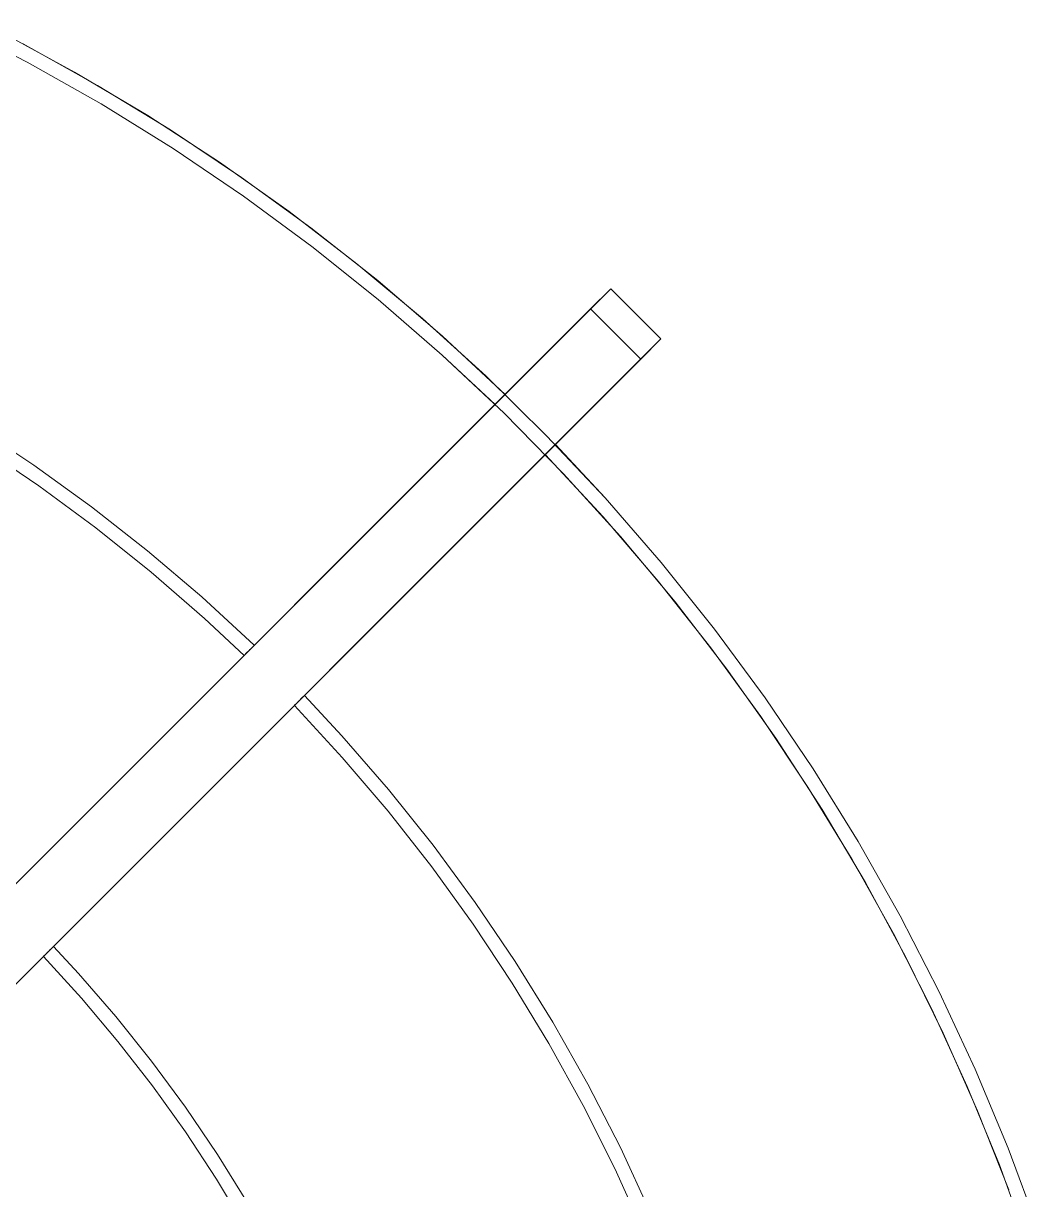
# Model space of a CAD drawing. Header units: millimetres. Extents: x -22227 to 20164, y 15335 to 61747.
# Drawn here: x -7677 to -7534.1, y 61351.2 to 61515.6 of the extents above; entities that cross this region are included whole.
import ezdxf

# ---------------------------------------------------------------- set-up
doc = ezdxf.new("R2010")
doc.units = ezdxf.units.MM
doc.layers.add('M-EQPM', color=7, linetype='Continuous', lineweight=5)

# ---------------------------------------------------------------- blocks, each defined once
blk = doc.blocks.new('DanNong_VRV_1 QUẠT - OD-A-12_1-2147179-MẶT BẰNG BỐ TRÍ THIẾT BỊ')
at = {"layer": 'M-EQPM'}
for p, q in [((84.32, 227.11), (276.65, 419.45)), ((276.65, 419.45), (273.82, 416.62)), ((276.65, 419.45), (283.72, 412.38)), ((276.65, 419.45), (283.72, 412.38)), ((273.82, 416.62), (84.32, 227.11)), ((273.82, 416.62), (280.9, 409.55)), ((273.82, 416.62), (280.9, 409.55)), ((283.72, 412.38), (91.39, 220.04)), ((280.9, 409.55), (283.72, 412.38)), ((91.39, 220.04), (280.9, 409.55))]:
    blk.add_line(p, q, dxfattribs=at)
at = {"layer": 'M-EQPM', "flags": 128}
for points in [[(336.81, 287.07), (332.63, 298.36), (328, 309.47), (322.93, 320.39), (317.43, 331.1), (311.5, 341.58), (305.16, 351.82), (298.42, 361.79), (291.28, 371.48), (283.76, 380.89), (275.87, 389.98), (267.62, 398.75), (259.03, 407.19), (250.11, 415.27), (240.87, 422.99), (231.34, 430.34), (221.51, 437.29), (211.42, 443.85), (201.07, 450), (190.48, 455.74)], [(336.81, 287.07), (332.63, 298.36), (328, 309.47), (322.93, 320.39), (317.43, 331.1), (311.5, 341.58), (305.16, 351.82), (298.42, 361.79), (291.28, 371.48), (283.76, 380.89), (275.87, 389.98), (267.62, 398.75), (259.03, 407.19), (250.11, 415.27), (240.87, 422.99), (231.34, 430.34), (221.51, 437.29), (211.42, 443.85), (201.07, 450), (190.48, 455.74)], [(261.77, 404.57), (252.96, 412.76), (243.82, 420.6), (234.37, 428.06), (224.63, 435.15), (214.62, 441.83), (204.35, 448.11), (193.84, 453.98)], [(183.79, 456.85), (194.43, 451.39), (204.84, 445.5), (215.01, 439.21), (224.91, 432.51), (234.54, 425.42), (243.88, 417.95), (252.92, 410.11), (260.36, 403.15)], [(183.79, 456.85), (194.43, 451.39), (204.84, 445.5), (215.01, 439.21), (224.91, 432.51), (234.54, 425.42), (243.88, 417.95), (252.92, 410.11), (261.63, 401.92), (270.01, 393.38), (278.04, 384.52), (285.71, 375.35), (293, 365.87), (299.92, 356.11), (306.43, 346.08), (312.54, 335.8), (318.23, 325.28), (323.5, 314.55), (328.34, 303.61), (332.73, 292.49)], [(183.79, 456.85), (194.43, 451.39), (204.84, 445.5), (215.01, 439.21), (224.91, 432.51), (234.54, 425.42), (243.88, 417.95), (252.92, 410.11), (261.63, 401.92), (270.01, 393.38), (278.04, 384.52), (285.71, 375.35), (293, 365.87), (299.92, 356.11), (306.43, 346.08), (312.54, 335.8), (318.23, 325.28), (323.5, 314.55), (328.34, 303.61), (332.73, 292.49)], [(226.41, 369.21), (219.04, 376.02), (211.39, 382.53), (203.5, 388.72), (195.36, 394.6), (186.99, 400.15)], [(187.83, 397.24), (196.08, 391.66), (204.1, 385.75), (211.88, 379.53), (219.4, 373), (225, 367.79)], [(336.81, 287.07), (332.63, 298.36), (328, 309.47), (322.93, 320.39), (317.43, 331.1), (311.5, 341.58), (305.16, 351.82), (298.42, 361.79), (291.28, 371.48), (283.76, 380.89), (275.87, 389.98), (268.85, 397.5)], [(267.43, 396.08), (275.57, 387.32), (283.35, 378.24), (290.77, 368.86), (297.8, 359.19), (304.44, 349.24), (310.68, 339.04), (316.5, 328.59), (321.91, 317.92), (326.88, 307.04), (331.41, 295.98), (335.49, 284.74)], [(282.23, 289.33), (278.01, 298.44), (273.42, 307.37), (268.48, 316.11), (263.19, 324.64), (257.57, 332.96), (251.62, 341.04), (245.35, 348.88), (238.77, 356.47), (233.48, 362.14)], [(232.07, 360.72), (238.82, 353.4), (245.28, 345.82), (251.43, 337.98), (257.26, 329.91), (262.76, 321.61), (267.93, 313.09), (272.75, 304.38), (277.22, 295.48), (281.33, 286.41)], [(225.45, 290.63), (221.22, 297.47), (216.72, 304.13), (211.95, 310.6), (206.93, 316.88), (201.66, 322.95), (198.12, 326.77)], [(196.71, 325.36), (202.07, 319.48), (207.2, 313.39), (212.08, 307.11), (216.71, 300.63), (221.08, 293.97), (225.17, 287.15)]]:
    blk.add_lwpolyline(points, dxfattribs=at)
at = {"layer": 'M-EQPM'}
for points in [[(260.36, 403.15), (260.36, 403.15), (260.38, 403.18), (260.49, 403.28), (260.64, 403.44), (260.84, 403.64), (261.07, 403.86), (261.29, 404.08), (261.49, 404.28), (261.65, 404.44), (261.75, 404.54), (261.77, 404.57), (261.77, 404.57)], [(261.77, 404.57), (261.77, 404.57), (261.75, 404.54), (261.65, 404.44), (261.49, 404.28), (261.29, 404.08), (261.07, 403.86), (260.84, 403.64), (260.64, 403.44), (260.49, 403.28), (260.38, 403.18), (260.36, 403.15), (260.36, 403.15)], [(268.85, 397.5), (268.84, 397.5), (268.82, 397.47), (268.72, 397.37), (268.56, 397.21), (268.36, 397.01), (268.14, 396.79), (267.92, 396.57), (267.72, 396.37), (267.56, 396.21), (267.45, 396.11), (267.43, 396.08), (267.43, 396.08)], [(267.43, 396.08), (267.43, 396.08), (267.45, 396.11), (267.56, 396.21), (267.72, 396.37), (267.92, 396.57), (268.14, 396.79), (268.36, 397.01), (268.56, 397.21), (268.72, 397.37), (268.82, 397.47), (268.84, 397.5), (268.85, 397.5)], [(226.41, 369.21), (226.41, 369.21), (226.39, 369.18), (226.29, 369.08), (226.13, 368.92), (225.93, 368.72), (225.71, 368.5), (225.48, 368.28), (225.28, 368.08), (225.12, 367.92), (225.02, 367.82), (225, 367.79), (225, 367.79)], [(225, 367.79), (225, 367.79), (225.02, 367.82), (225.12, 367.92), (225.28, 368.08), (225.48, 368.28), (225.71, 368.5), (225.93, 368.72), (226.13, 368.92), (226.29, 369.08), (226.39, 369.18), (226.41, 369.21), (226.41, 369.21)], [(232.07, 360.72), (232.07, 360.72), (232.09, 360.74), (232.2, 360.85), (232.35, 361.01), (232.55, 361.21), (232.78, 361.43), (233, 361.65), (233.2, 361.85), (233.36, 362.01), (233.46, 362.11), (233.48, 362.14), (233.48, 362.14)], [(233.48, 362.14), (233.48, 362.14), (233.46, 362.11), (233.36, 362.01), (233.2, 361.85), (233, 361.65), (232.78, 361.43), (232.55, 361.21), (232.35, 361.01), (232.2, 360.85), (232.09, 360.74), (232.07, 360.72), (232.07, 360.72)], [(196.71, 325.36), (196.71, 325.36), (196.73, 325.38), (196.83, 325.48), (196.99, 325.64), (197.19, 325.84), (197.41, 326.06), (197.63, 326.29), (197.84, 326.49), (197.99, 326.65), (198.1, 326.75), (198.12, 326.77), (198.12, 326.77)], [(198.12, 326.77), (198.12, 326.77), (198.1, 326.75), (197.99, 326.65), (197.84, 326.49), (197.63, 326.29), (197.41, 326.06), (197.19, 325.84), (196.99, 325.64), (196.83, 325.48), (196.73, 325.38), (196.71, 325.36), (196.71, 325.36)]]:
    blk.add_open_spline(points, degree=3, dxfattribs=at)
blk = doc.blocks.new('DanNong_VRV_1 QUẠT - OD-A-12_1-V166-MẶT BẰNG BỐ TRÍ THIẾT BỊ')
at = {"layer": 'M-EQPM'}
for p, q in [((84.32, 227.11), (276.65, 419.45)), ((276.65, 419.45), (273.82, 416.62)), ((276.65, 419.45), (283.72, 412.38)), ((276.65, 419.45), (283.72, 412.38)), ((273.82, 416.62), (84.32, 227.11)), ((273.82, 416.62), (280.9, 409.55)), ((273.82, 416.62), (280.9, 409.55)), ((283.72, 412.38), (91.39, 220.04)), ((280.9, 409.55), (283.72, 412.38)), ((91.39, 220.04), (280.9, 409.55))]:
    blk.add_line(p, q, dxfattribs=at)
at = {"layer": 'M-EQPM', "flags": 128}
for points in [[(336.81, 287.07), (332.63, 298.36), (328, 309.47), (322.93, 320.39), (317.43, 331.1), (311.5, 341.58), (305.16, 351.82), (298.42, 361.79), (291.28, 371.48), (283.76, 380.89), (275.87, 389.98), (267.62, 398.75), (259.03, 407.19), (250.11, 415.27), (240.87, 422.99), (231.34, 430.34), (221.51, 437.29), (211.42, 443.85), (201.07, 450), (190.48, 455.74)], [(336.81, 287.07), (332.63, 298.36), (328, 309.47), (322.93, 320.39), (317.43, 331.1), (311.5, 341.58), (305.16, 351.82), (298.42, 361.79), (291.28, 371.48), (283.76, 380.89), (275.87, 389.98), (267.62, 398.75), (259.03, 407.19), (250.11, 415.27), (240.87, 422.99), (231.34, 430.34), (221.51, 437.29), (211.42, 443.85), (201.07, 450), (190.48, 455.74)], [(261.77, 404.57), (252.96, 412.76), (243.82, 420.6), (234.37, 428.06), (224.63, 435.15), (214.62, 441.83), (204.35, 448.11), (193.84, 453.98)], [(183.79, 456.85), (194.43, 451.39), (204.84, 445.5), (215.01, 439.21), (224.91, 432.51), (234.54, 425.42), (243.88, 417.95), (252.92, 410.11), (260.36, 403.15)], [(183.79, 456.85), (194.43, 451.39), (204.84, 445.5), (215.01, 439.21), (224.91, 432.51), (234.54, 425.42), (243.88, 417.95), (252.92, 410.11), (261.63, 401.92), (270.01, 393.38), (278.04, 384.52), (285.71, 375.35), (293, 365.87), (299.92, 356.11), (306.43, 346.08), (312.54, 335.8), (318.23, 325.28), (323.5, 314.55), (328.34, 303.61), (332.73, 292.49)], [(183.79, 456.85), (194.43, 451.39), (204.84, 445.5), (215.01, 439.21), (224.91, 432.51), (234.54, 425.42), (243.88, 417.95), (252.92, 410.11), (261.63, 401.92), (270.01, 393.38), (278.04, 384.52), (285.71, 375.35), (293, 365.87), (299.92, 356.11), (306.43, 346.08), (312.54, 335.8), (318.23, 325.28), (323.5, 314.55), (328.34, 303.61), (332.73, 292.49)], [(226.41, 369.21), (219.04, 376.02), (211.39, 382.53), (203.5, 388.72), (195.36, 394.6), (186.99, 400.15)], [(187.83, 397.24), (196.08, 391.66), (204.1, 385.75), (211.88, 379.53), (219.4, 373), (225, 367.79)], [(336.81, 287.07), (332.63, 298.36), (328, 309.47), (322.93, 320.39), (317.43, 331.1), (311.5, 341.58), (305.16, 351.82), (298.42, 361.79), (291.28, 371.48), (283.76, 380.89), (275.87, 389.98), (268.85, 397.5)], [(267.43, 396.08), (275.57, 387.32), (283.35, 378.24), (290.77, 368.86), (297.8, 359.19), (304.44, 349.24), (310.68, 339.04), (316.5, 328.59), (321.91, 317.92), (326.88, 307.04), (331.41, 295.98), (335.49, 284.74)], [(282.23, 289.33), (278.01, 298.44), (273.42, 307.37), (268.48, 316.11), (263.19, 324.64), (257.57, 332.96), (251.62, 341.04), (245.35, 348.88), (238.77, 356.47), (233.48, 362.14)], [(232.07, 360.72), (238.82, 353.4), (245.28, 345.82), (251.43, 337.98), (257.26, 329.91), (262.76, 321.61), (267.93, 313.09), (272.75, 304.38), (277.22, 295.48), (281.33, 286.41)], [(225.45, 290.63), (221.22, 297.47), (216.72, 304.13), (211.95, 310.6), (206.93, 316.88), (201.66, 322.95), (198.12, 326.77)], [(196.71, 325.36), (202.07, 319.48), (207.2, 313.39), (212.08, 307.11), (216.71, 300.63), (221.08, 293.97), (225.17, 287.15)]]:
    blk.add_lwpolyline(points, dxfattribs=at)
at = {"layer": 'M-EQPM'}
for points in [[(260.36, 403.15), (260.36, 403.15), (260.38, 403.18), (260.49, 403.28), (260.64, 403.44), (260.84, 403.64), (261.07, 403.86), (261.29, 404.08), (261.49, 404.28), (261.65, 404.44), (261.75, 404.54), (261.77, 404.57), (261.77, 404.57)], [(261.77, 404.57), (261.77, 404.57), (261.75, 404.54), (261.65, 404.44), (261.49, 404.28), (261.29, 404.08), (261.07, 403.86), (260.84, 403.64), (260.64, 403.44), (260.49, 403.28), (260.38, 403.18), (260.36, 403.15), (260.36, 403.15)], [(268.85, 397.5), (268.84, 397.5), (268.82, 397.47), (268.72, 397.37), (268.56, 397.21), (268.36, 397.01), (268.14, 396.79), (267.92, 396.57), (267.72, 396.37), (267.56, 396.21), (267.45, 396.11), (267.43, 396.08), (267.43, 396.08)], [(267.43, 396.08), (267.43, 396.08), (267.45, 396.11), (267.56, 396.21), (267.72, 396.37), (267.92, 396.57), (268.14, 396.79), (268.36, 397.01), (268.56, 397.21), (268.72, 397.37), (268.82, 397.47), (268.84, 397.5), (268.85, 397.5)], [(226.41, 369.21), (226.41, 369.21), (226.39, 369.18), (226.29, 369.08), (226.13, 368.92), (225.93, 368.72), (225.71, 368.5), (225.48, 368.28), (225.28, 368.08), (225.12, 367.92), (225.02, 367.82), (225, 367.79), (225, 367.79)], [(225, 367.79), (225, 367.79), (225.02, 367.82), (225.12, 367.92), (225.28, 368.08), (225.48, 368.28), (225.71, 368.5), (225.93, 368.72), (226.13, 368.92), (226.29, 369.08), (226.39, 369.18), (226.41, 369.21), (226.41, 369.21)], [(232.07, 360.72), (232.07, 360.72), (232.09, 360.74), (232.2, 360.85), (232.35, 361.01), (232.55, 361.21), (232.78, 361.43), (233, 361.65), (233.2, 361.85), (233.36, 362.01), (233.46, 362.11), (233.48, 362.14), (233.48, 362.14)], [(233.48, 362.14), (233.48, 362.14), (233.46, 362.11), (233.36, 362.01), (233.2, 361.85), (233, 361.65), (232.78, 361.43), (232.55, 361.21), (232.35, 361.01), (232.2, 360.85), (232.09, 360.74), (232.07, 360.72), (232.07, 360.72)], [(196.71, 325.36), (196.71, 325.36), (196.73, 325.38), (196.83, 325.48), (196.99, 325.64), (197.19, 325.84), (197.41, 326.06), (197.63, 326.29), (197.84, 326.49), (197.99, 326.65), (198.1, 326.75), (198.12, 326.77), (198.12, 326.77)], [(198.12, 326.77), (198.12, 326.77), (198.1, 326.75), (197.99, 326.65), (197.84, 326.49), (197.63, 326.29), (197.41, 326.06), (197.19, 325.84), (196.99, 325.64), (196.83, 325.48), (196.73, 325.38), (196.71, 325.36), (196.71, 325.36)]]:
    blk.add_open_spline(points, degree=3, dxfattribs=at)
blk = doc.blocks.new('DanNong_VRV_1 QUẠT - OD-A-12_1-V175-MẶT BẰNG BỐ TRÍ THIẾT BỊ')
at = {"layer": 'M-EQPM'}
for p, q in [((84.32, 227.11), (276.65, 419.45)), ((84.32, 227.11), (276.65, 419.45)), ((276.65, 419.45), (273.82, 416.62)), ((276.65, 419.45), (273.82, 416.62)), ((276.65, 419.45), (283.72, 412.38)), ((276.65, 419.45), (283.72, 412.38)), ((276.65, 419.45), (283.72, 412.38)), ((276.65, 419.45), (283.72, 412.38)), ((273.82, 416.62), (84.32, 227.11)), ((273.82, 416.62), (84.32, 227.11)), ((273.82, 416.62), (280.9, 409.55)), ((273.82, 416.62), (280.9, 409.55)), ((273.82, 416.62), (280.9, 409.55)), ((273.82, 416.62), (280.9, 409.55)), ((283.72, 412.38), (91.39, 220.04)), ((283.72, 412.38), (91.39, 220.04)), ((280.9, 409.55), (283.72, 412.38)), ((280.9, 409.55), (283.72, 412.38)), ((91.39, 220.04), (280.9, 409.55)), ((91.39, 220.04), (280.9, 409.55))]:
    blk.add_line(p, q, dxfattribs=at)
at = {"layer": 'M-EQPM', "flags": 128}
for points in [[(336.81, 287.07), (332.63, 298.36), (328, 309.47), (322.93, 320.39), (317.43, 331.1), (311.5, 341.58), (305.16, 351.82), (298.42, 361.79), (291.28, 371.48), (283.76, 380.89), (275.87, 389.98), (267.62, 398.75), (259.03, 407.19), (250.11, 415.27), (240.87, 422.99), (231.34, 430.34), (221.51, 437.29), (211.42, 443.85), (201.07, 450), (190.48, 455.74)], [(336.81, 287.07), (332.63, 298.36), (328, 309.47), (322.93, 320.39), (317.43, 331.1), (311.5, 341.58), (305.16, 351.82), (298.42, 361.79), (291.28, 371.48), (283.76, 380.89), (275.87, 389.98), (267.62, 398.75), (259.03, 407.19), (250.11, 415.27), (240.87, 422.99), (231.34, 430.34), (221.51, 437.29), (211.42, 443.85), (201.07, 450), (190.48, 455.74)], [(336.81, 287.07), (332.63, 298.36), (328, 309.47), (322.93, 320.39), (317.43, 331.1), (311.5, 341.58), (305.16, 351.82), (298.42, 361.79), (291.28, 371.48), (283.76, 380.89), (275.87, 389.98), (267.62, 398.75), (259.03, 407.19), (250.11, 415.27), (240.87, 422.99), (231.34, 430.34), (221.51, 437.29), (211.42, 443.85), (201.07, 450), (190.48, 455.74)], [(336.81, 287.07), (332.63, 298.36), (328, 309.47), (322.93, 320.39), (317.43, 331.1), (311.5, 341.58), (305.16, 351.82), (298.42, 361.79), (291.28, 371.48), (283.76, 380.89), (275.87, 389.98), (267.62, 398.75), (259.03, 407.19), (250.11, 415.27), (240.87, 422.99), (231.34, 430.34), (221.51, 437.29), (211.42, 443.85), (201.07, 450), (190.48, 455.74)], [(261.77, 404.57), (252.96, 412.76), (243.82, 420.6), (234.37, 428.06), (224.63, 435.15), (214.62, 441.83), (204.35, 448.11), (193.84, 453.98)], [(261.77, 404.57), (252.96, 412.76), (243.82, 420.6), (234.37, 428.06), (224.63, 435.15), (214.62, 441.83), (204.35, 448.11), (193.84, 453.98)], [(183.79, 456.85), (194.43, 451.39), (204.84, 445.5), (215.01, 439.21), (224.91, 432.51), (234.54, 425.42), (243.88, 417.95), (252.92, 410.11), (260.36, 403.15)], [(183.79, 456.85), (194.43, 451.39), (204.84, 445.5), (215.01, 439.21), (224.91, 432.51), (234.54, 425.42), (243.88, 417.95), (252.92, 410.11), (261.63, 401.92), (270.01, 393.38), (278.04, 384.52), (285.71, 375.35), (293, 365.87), (299.92, 356.11), (306.43, 346.08), (312.54, 335.8), (318.23, 325.28), (323.5, 314.55), (328.34, 303.61), (332.73, 292.49)], [(183.79, 456.85), (194.43, 451.39), (204.84, 445.5), (215.01, 439.21), (224.91, 432.51), (234.54, 425.42), (243.88, 417.95), (252.92, 410.11), (261.63, 401.92), (270.01, 393.38), (278.04, 384.52), (285.71, 375.35), (293, 365.87), (299.92, 356.11), (306.43, 346.08), (312.54, 335.8), (318.23, 325.28), (323.5, 314.55), (328.34, 303.61), (332.73, 292.49)], [(183.79, 456.85), (194.43, 451.39), (204.84, 445.5), (215.01, 439.21), (224.91, 432.51), (234.54, 425.42), (243.88, 417.95), (252.92, 410.11), (260.36, 403.15)], [(183.79, 456.85), (194.43, 451.39), (204.84, 445.5), (215.01, 439.21), (224.91, 432.51), (234.54, 425.42), (243.88, 417.95), (252.92, 410.11), (261.63, 401.92), (270.01, 393.38), (278.04, 384.52), (285.71, 375.35), (293, 365.87), (299.92, 356.11), (306.43, 346.08), (312.54, 335.8), (318.23, 325.28), (323.5, 314.55), (328.34, 303.61), (332.73, 292.49)], [(183.79, 456.85), (194.43, 451.39), (204.84, 445.5), (215.01, 439.21), (224.91, 432.51), (234.54, 425.42), (243.88, 417.95), (252.92, 410.11), (261.63, 401.92), (270.01, 393.38), (278.04, 384.52), (285.71, 375.35), (293, 365.87), (299.92, 356.11), (306.43, 346.08), (312.54, 335.8), (318.23, 325.28), (323.5, 314.55), (328.34, 303.61), (332.73, 292.49)], [(226.41, 369.21), (219.04, 376.02), (211.39, 382.53), (203.5, 388.72), (195.36, 394.6), (186.99, 400.15)], [(226.41, 369.21), (219.04, 376.02), (211.39, 382.53), (203.5, 388.72), (195.36, 394.6), (186.99, 400.15)], [(187.83, 397.24), (196.08, 391.66), (204.1, 385.75), (211.88, 379.53), (219.4, 373), (225, 367.79)], [(187.83, 397.24), (196.08, 391.66), (204.1, 385.75), (211.88, 379.53), (219.4, 373), (225, 367.79)], [(336.81, 287.07), (332.63, 298.36), (328, 309.47), (322.93, 320.39), (317.43, 331.1), (311.5, 341.58), (305.16, 351.82), (298.42, 361.79), (291.28, 371.48), (283.76, 380.89), (275.87, 389.98), (268.85, 397.5)], [(336.81, 287.07), (332.63, 298.36), (328, 309.47), (322.93, 320.39), (317.43, 331.1), (311.5, 341.58), (305.16, 351.82), (298.42, 361.79), (291.28, 371.48), (283.76, 380.89), (275.87, 389.98), (268.85, 397.5)], [(267.43, 396.08), (275.57, 387.32), (283.35, 378.24), (290.77, 368.86), (297.8, 359.19), (304.44, 349.24), (310.68, 339.04), (316.5, 328.59), (321.91, 317.92), (326.88, 307.04), (331.41, 295.98), (335.49, 284.74)], [(267.43, 396.08), (275.57, 387.32), (283.35, 378.24), (290.77, 368.86), (297.8, 359.19), (304.44, 349.24), (310.68, 339.04), (316.5, 328.59), (321.91, 317.92), (326.88, 307.04), (331.41, 295.98), (335.49, 284.74)], [(282.23, 289.33), (278.01, 298.44), (273.42, 307.37), (268.48, 316.11), (263.19, 324.64), (257.57, 332.96), (251.62, 341.04), (245.35, 348.88), (238.77, 356.47), (233.48, 362.14)], [(282.23, 289.33), (278.01, 298.44), (273.42, 307.37), (268.48, 316.11), (263.19, 324.64), (257.57, 332.96), (251.62, 341.04), (245.35, 348.88), (238.77, 356.47), (233.48, 362.14)], [(232.07, 360.72), (238.82, 353.4), (245.28, 345.82), (251.43, 337.98), (257.26, 329.91), (262.76, 321.61), (267.93, 313.09), (272.75, 304.38), (277.22, 295.48), (281.33, 286.41)], [(232.07, 360.72), (238.82, 353.4), (245.28, 345.82), (251.43, 337.98), (257.26, 329.91), (262.76, 321.61), (267.93, 313.09), (272.75, 304.38), (277.22, 295.48), (281.33, 286.41)], [(225.45, 290.63), (221.22, 297.47), (216.72, 304.13), (211.95, 310.6), (206.93, 316.88), (201.66, 322.95), (198.12, 326.77)], [(225.45, 290.63), (221.22, 297.47), (216.72, 304.13), (211.95, 310.6), (206.93, 316.88), (201.66, 322.95), (198.12, 326.77)], [(196.71, 325.36), (202.07, 319.48), (207.2, 313.39), (212.08, 307.11), (216.71, 300.63), (221.08, 293.97), (225.17, 287.15)], [(196.71, 325.36), (202.07, 319.48), (207.2, 313.39), (212.08, 307.11), (216.71, 300.63), (221.08, 293.97), (225.17, 287.15)]]:
    blk.add_lwpolyline(points, dxfattribs=at)
at = {"layer": 'M-EQPM'}
for points in [[(260.36, 403.15), (260.36, 403.15), (260.38, 403.18), (260.49, 403.28), (260.64, 403.44), (260.84, 403.64), (261.07, 403.86), (261.29, 404.08), (261.49, 404.28), (261.65, 404.44), (261.75, 404.54), (261.77, 404.57), (261.77, 404.57)], [(261.77, 404.57), (261.77, 404.57), (261.75, 404.54), (261.65, 404.44), (261.49, 404.28), (261.29, 404.08), (261.07, 403.86), (260.84, 403.64), (260.64, 403.44), (260.49, 403.28), (260.38, 403.18), (260.36, 403.15), (260.36, 403.15)], [(260.36, 403.15), (260.36, 403.15), (260.38, 403.18), (260.49, 403.28), (260.64, 403.44), (260.84, 403.64), (261.07, 403.86), (261.29, 404.08), (261.49, 404.28), (261.65, 404.44), (261.75, 404.54), (261.77, 404.57), (261.77, 404.57)], [(261.77, 404.57), (261.77, 404.57), (261.75, 404.54), (261.65, 404.44), (261.49, 404.28), (261.29, 404.08), (261.07, 403.86), (260.84, 403.64), (260.64, 403.44), (260.49, 403.28), (260.38, 403.18), (260.36, 403.15), (260.36, 403.15)], [(268.85, 397.5), (268.84, 397.5), (268.82, 397.47), (268.72, 397.37), (268.56, 397.21), (268.36, 397.01), (268.14, 396.79), (267.92, 396.57), (267.72, 396.37), (267.56, 396.21), (267.45, 396.11), (267.43, 396.08), (267.43, 396.08)], [(267.43, 396.08), (267.43, 396.08), (267.45, 396.11), (267.56, 396.21), (267.72, 396.37), (267.92, 396.57), (268.14, 396.79), (268.36, 397.01), (268.56, 397.21), (268.72, 397.37), (268.82, 397.47), (268.84, 397.5), (268.85, 397.5)], [(268.85, 397.5), (268.84, 397.5), (268.82, 397.47), (268.72, 397.37), (268.56, 397.21), (268.36, 397.01), (268.14, 396.79), (267.92, 396.57), (267.72, 396.37), (267.56, 396.21), (267.45, 396.11), (267.43, 396.08), (267.43, 396.08)], [(267.43, 396.08), (267.43, 396.08), (267.45, 396.11), (267.56, 396.21), (267.72, 396.37), (267.92, 396.57), (268.14, 396.79), (268.36, 397.01), (268.56, 397.21), (268.72, 397.37), (268.82, 397.47), (268.84, 397.5), (268.85, 397.5)], [(226.41, 369.21), (226.41, 369.21), (226.39, 369.18), (226.29, 369.08), (226.13, 368.92), (225.93, 368.72), (225.71, 368.5), (225.48, 368.28), (225.28, 368.08), (225.12, 367.92), (225.02, 367.82), (225, 367.79), (225, 367.79)], [(225, 367.79), (225, 367.79), (225.02, 367.82), (225.12, 367.92), (225.28, 368.08), (225.48, 368.28), (225.71, 368.5), (225.93, 368.72), (226.13, 368.92), (226.29, 369.08), (226.39, 369.18), (226.41, 369.21), (226.41, 369.21)], [(226.41, 369.21), (226.41, 369.21), (226.39, 369.18), (226.29, 369.08), (226.13, 368.92), (225.93, 368.72), (225.71, 368.5), (225.48, 368.28), (225.28, 368.08), (225.12, 367.92), (225.02, 367.82), (225, 367.79), (225, 367.79)], [(225, 367.79), (225, 367.79), (225.02, 367.82), (225.12, 367.92), (225.28, 368.08), (225.48, 368.28), (225.71, 368.5), (225.93, 368.72), (226.13, 368.92), (226.29, 369.08), (226.39, 369.18), (226.41, 369.21), (226.41, 369.21)], [(232.07, 360.72), (232.07, 360.72), (232.09, 360.74), (232.2, 360.85), (232.35, 361.01), (232.55, 361.21), (232.78, 361.43), (233, 361.65), (233.2, 361.85), (233.36, 362.01), (233.46, 362.11), (233.48, 362.14), (233.48, 362.14)], [(233.48, 362.14), (233.48, 362.14), (233.46, 362.11), (233.36, 362.01), (233.2, 361.85), (233, 361.65), (232.78, 361.43), (232.55, 361.21), (232.35, 361.01), (232.2, 360.85), (232.09, 360.74), (232.07, 360.72), (232.07, 360.72)], [(232.07, 360.72), (232.07, 360.72), (232.09, 360.74), (232.2, 360.85), (232.35, 361.01), (232.55, 361.21), (232.78, 361.43), (233, 361.65), (233.2, 361.85), (233.36, 362.01), (233.46, 362.11), (233.48, 362.14), (233.48, 362.14)], [(233.48, 362.14), (233.48, 362.14), (233.46, 362.11), (233.36, 362.01), (233.2, 361.85), (233, 361.65), (232.78, 361.43), (232.55, 361.21), (232.35, 361.01), (232.2, 360.85), (232.09, 360.74), (232.07, 360.72), (232.07, 360.72)], [(196.71, 325.36), (196.71, 325.36), (196.73, 325.38), (196.83, 325.48), (196.99, 325.64), (197.19, 325.84), (197.41, 326.06), (197.63, 326.29), (197.84, 326.49), (197.99, 326.65), (198.1, 326.75), (198.12, 326.77), (198.12, 326.77)], [(198.12, 326.77), (198.12, 326.77), (198.1, 326.75), (197.99, 326.65), (197.84, 326.49), (197.63, 326.29), (197.41, 326.06), (197.19, 325.84), (196.99, 325.64), (196.83, 325.48), (196.73, 325.38), (196.71, 325.36), (196.71, 325.36)], [(196.71, 325.36), (196.71, 325.36), (196.73, 325.38), (196.83, 325.48), (196.99, 325.64), (197.19, 325.84), (197.41, 326.06), (197.63, 326.29), (197.84, 326.49), (197.99, 326.65), (198.1, 326.75), (198.12, 326.77), (198.12, 326.77)], [(198.12, 326.77), (198.12, 326.77), (198.1, 326.75), (197.99, 326.65), (197.84, 326.49), (197.63, 326.29), (197.41, 326.06), (197.19, 325.84), (196.99, 325.64), (196.83, 325.48), (196.73, 325.38), (196.71, 325.36), (196.71, 325.36)]]:
    blk.add_open_spline(points, degree=3, dxfattribs=at)
blk = doc.blocks.new('DanNong_VRV_1 QUẠT - OD-A-12_1-V180-MẶT BẰNG BỐ TRÍ THIẾT BỊ')
at = {"layer": 'M-EQPM'}
for p, q in [((84.32, 227.11), (276.65, 419.45)), ((84.32, 227.11), (276.65, 419.45)), ((276.65, 419.45), (273.82, 416.62)), ((276.65, 419.45), (273.82, 416.62)), ((276.65, 419.45), (283.72, 412.38)), ((276.65, 419.45), (283.72, 412.38)), ((276.65, 419.45), (283.72, 412.38)), ((276.65, 419.45), (283.72, 412.38)), ((273.82, 416.62), (84.32, 227.11)), ((273.82, 416.62), (84.32, 227.11)), ((273.82, 416.62), (280.9, 409.55)), ((273.82, 416.62), (280.9, 409.55)), ((273.82, 416.62), (280.9, 409.55)), ((273.82, 416.62), (280.9, 409.55)), ((283.72, 412.38), (91.39, 220.04)), ((283.72, 412.38), (91.39, 220.04)), ((280.9, 409.55), (283.72, 412.38)), ((280.9, 409.55), (283.72, 412.38)), ((91.39, 220.04), (280.9, 409.55)), ((91.39, 220.04), (280.9, 409.55))]:
    blk.add_line(p, q, dxfattribs=at)
at = {"layer": 'M-EQPM', "flags": 128}
for points in [[(336.81, 287.07), (332.63, 298.36), (328, 309.47), (322.93, 320.39), (317.43, 331.1), (311.5, 341.58), (305.16, 351.82), (298.42, 361.79), (291.28, 371.48), (283.76, 380.89), (275.87, 389.98), (267.62, 398.75), (259.03, 407.19), (250.11, 415.27), (240.87, 422.99), (231.34, 430.34), (221.51, 437.29), (211.42, 443.85), (201.07, 450), (190.48, 455.74)], [(336.81, 287.07), (332.63, 298.36), (328, 309.47), (322.93, 320.39), (317.43, 331.1), (311.5, 341.58), (305.16, 351.82), (298.42, 361.79), (291.28, 371.48), (283.76, 380.89), (275.87, 389.98), (267.62, 398.75), (259.03, 407.19), (250.11, 415.27), (240.87, 422.99), (231.34, 430.34), (221.51, 437.29), (211.42, 443.85), (201.07, 450), (190.48, 455.74)], [(336.81, 287.07), (332.63, 298.36), (328, 309.47), (322.93, 320.39), (317.43, 331.1), (311.5, 341.58), (305.16, 351.82), (298.42, 361.79), (291.28, 371.48), (283.76, 380.89), (275.87, 389.98), (267.62, 398.75), (259.03, 407.19), (250.11, 415.27), (240.87, 422.99), (231.34, 430.34), (221.51, 437.29), (211.42, 443.85), (201.07, 450), (190.48, 455.74)], [(336.81, 287.07), (332.63, 298.36), (328, 309.47), (322.93, 320.39), (317.43, 331.1), (311.5, 341.58), (305.16, 351.82), (298.42, 361.79), (291.28, 371.48), (283.76, 380.89), (275.87, 389.98), (267.62, 398.75), (259.03, 407.19), (250.11, 415.27), (240.87, 422.99), (231.34, 430.34), (221.51, 437.29), (211.42, 443.85), (201.07, 450), (190.48, 455.74)], [(261.77, 404.57), (252.96, 412.76), (243.82, 420.6), (234.37, 428.06), (224.63, 435.15), (214.62, 441.83), (204.35, 448.11), (193.84, 453.98)], [(261.77, 404.57), (252.96, 412.76), (243.82, 420.6), (234.37, 428.06), (224.63, 435.15), (214.62, 441.83), (204.35, 448.11), (193.84, 453.98)], [(183.79, 456.85), (194.43, 451.39), (204.84, 445.5), (215.01, 439.21), (224.91, 432.51), (234.54, 425.42), (243.88, 417.95), (252.92, 410.11), (260.36, 403.15)], [(183.79, 456.85), (194.43, 451.39), (204.84, 445.5), (215.01, 439.21), (224.91, 432.51), (234.54, 425.42), (243.88, 417.95), (252.92, 410.11), (261.63, 401.92), (270.01, 393.38), (278.04, 384.52), (285.71, 375.35), (293, 365.87), (299.92, 356.11), (306.43, 346.08), (312.54, 335.8), (318.23, 325.28), (323.5, 314.55), (328.34, 303.61), (332.73, 292.49)], [(183.79, 456.85), (194.43, 451.39), (204.84, 445.5), (215.01, 439.21), (224.91, 432.51), (234.54, 425.42), (243.88, 417.95), (252.92, 410.11), (261.63, 401.92), (270.01, 393.38), (278.04, 384.52), (285.71, 375.35), (293, 365.87), (299.92, 356.11), (306.43, 346.08), (312.54, 335.8), (318.23, 325.28), (323.5, 314.55), (328.34, 303.61), (332.73, 292.49)], [(183.79, 456.85), (194.43, 451.39), (204.84, 445.5), (215.01, 439.21), (224.91, 432.51), (234.54, 425.42), (243.88, 417.95), (252.92, 410.11), (260.36, 403.15)], [(183.79, 456.85), (194.43, 451.39), (204.84, 445.5), (215.01, 439.21), (224.91, 432.51), (234.54, 425.42), (243.88, 417.95), (252.92, 410.11), (261.63, 401.92), (270.01, 393.38), (278.04, 384.52), (285.71, 375.35), (293, 365.87), (299.92, 356.11), (306.43, 346.08), (312.54, 335.8), (318.23, 325.28), (323.5, 314.55), (328.34, 303.61), (332.73, 292.49)], [(183.79, 456.85), (194.43, 451.39), (204.84, 445.5), (215.01, 439.21), (224.91, 432.51), (234.54, 425.42), (243.88, 417.95), (252.92, 410.11), (261.63, 401.92), (270.01, 393.38), (278.04, 384.52), (285.71, 375.35), (293, 365.87), (299.92, 356.11), (306.43, 346.08), (312.54, 335.8), (318.23, 325.28), (323.5, 314.55), (328.34, 303.61), (332.73, 292.49)], [(226.41, 369.21), (219.04, 376.02), (211.39, 382.53), (203.5, 388.72), (195.36, 394.6), (186.99, 400.15)], [(226.41, 369.21), (219.04, 376.02), (211.39, 382.53), (203.5, 388.72), (195.36, 394.6), (186.99, 400.15)], [(187.83, 397.24), (196.08, 391.66), (204.1, 385.75), (211.88, 379.53), (219.4, 373), (225, 367.79)], [(187.83, 397.24), (196.08, 391.66), (204.1, 385.75), (211.88, 379.53), (219.4, 373), (225, 367.79)], [(336.81, 287.07), (332.63, 298.36), (328, 309.47), (322.93, 320.39), (317.43, 331.1), (311.5, 341.58), (305.16, 351.82), (298.42, 361.79), (291.28, 371.48), (283.76, 380.89), (275.87, 389.98), (268.85, 397.5)], [(336.81, 287.07), (332.63, 298.36), (328, 309.47), (322.93, 320.39), (317.43, 331.1), (311.5, 341.58), (305.16, 351.82), (298.42, 361.79), (291.28, 371.48), (283.76, 380.89), (275.87, 389.98), (268.85, 397.5)], [(267.43, 396.08), (275.57, 387.32), (283.35, 378.24), (290.77, 368.86), (297.8, 359.19), (304.44, 349.24), (310.68, 339.04), (316.5, 328.59), (321.91, 317.92), (326.88, 307.04), (331.41, 295.98), (335.49, 284.74)], [(267.43, 396.08), (275.57, 387.32), (283.35, 378.24), (290.77, 368.86), (297.8, 359.19), (304.44, 349.24), (310.68, 339.04), (316.5, 328.59), (321.91, 317.92), (326.88, 307.04), (331.41, 295.98), (335.49, 284.74)], [(282.23, 289.33), (278.01, 298.44), (273.42, 307.37), (268.48, 316.11), (263.19, 324.64), (257.57, 332.96), (251.62, 341.04), (245.35, 348.88), (238.77, 356.47), (233.48, 362.14)], [(282.23, 289.33), (278.01, 298.44), (273.42, 307.37), (268.48, 316.11), (263.19, 324.64), (257.57, 332.96), (251.62, 341.04), (245.35, 348.88), (238.77, 356.47), (233.48, 362.14)], [(232.07, 360.72), (238.82, 353.4), (245.28, 345.82), (251.43, 337.98), (257.26, 329.91), (262.76, 321.61), (267.93, 313.09), (272.75, 304.38), (277.22, 295.48), (281.33, 286.41)], [(232.07, 360.72), (238.82, 353.4), (245.28, 345.82), (251.43, 337.98), (257.26, 329.91), (262.76, 321.61), (267.93, 313.09), (272.75, 304.38), (277.22, 295.48), (281.33, 286.41)], [(225.45, 290.63), (221.22, 297.47), (216.72, 304.13), (211.95, 310.6), (206.93, 316.88), (201.66, 322.95), (198.12, 326.77)], [(225.45, 290.63), (221.22, 297.47), (216.72, 304.13), (211.95, 310.6), (206.93, 316.88), (201.66, 322.95), (198.12, 326.77)], [(196.71, 325.36), (202.07, 319.48), (207.2, 313.39), (212.08, 307.11), (216.71, 300.63), (221.08, 293.97), (225.17, 287.15)], [(196.71, 325.36), (202.07, 319.48), (207.2, 313.39), (212.08, 307.11), (216.71, 300.63), (221.08, 293.97), (225.17, 287.15)]]:
    blk.add_lwpolyline(points, dxfattribs=at)
at = {"layer": 'M-EQPM'}
for points in [[(260.36, 403.15), (260.36, 403.15), (260.38, 403.18), (260.49, 403.28), (260.64, 403.44), (260.84, 403.64), (261.07, 403.86), (261.29, 404.08), (261.49, 404.28), (261.65, 404.44), (261.75, 404.54), (261.77, 404.57), (261.77, 404.57)], [(261.77, 404.57), (261.77, 404.57), (261.75, 404.54), (261.65, 404.44), (261.49, 404.28), (261.29, 404.08), (261.07, 403.86), (260.84, 403.64), (260.64, 403.44), (260.49, 403.28), (260.38, 403.18), (260.36, 403.15), (260.36, 403.15)], [(260.36, 403.15), (260.36, 403.15), (260.38, 403.18), (260.49, 403.28), (260.64, 403.44), (260.84, 403.64), (261.07, 403.86), (261.29, 404.08), (261.49, 404.28), (261.65, 404.44), (261.75, 404.54), (261.77, 404.57), (261.77, 404.57)], [(261.77, 404.57), (261.77, 404.57), (261.75, 404.54), (261.65, 404.44), (261.49, 404.28), (261.29, 404.08), (261.07, 403.86), (260.84, 403.64), (260.64, 403.44), (260.49, 403.28), (260.38, 403.18), (260.36, 403.15), (260.36, 403.15)], [(268.85, 397.5), (268.84, 397.5), (268.82, 397.47), (268.72, 397.37), (268.56, 397.21), (268.36, 397.01), (268.14, 396.79), (267.92, 396.57), (267.72, 396.37), (267.56, 396.21), (267.45, 396.11), (267.43, 396.08), (267.43, 396.08)], [(267.43, 396.08), (267.43, 396.08), (267.45, 396.11), (267.56, 396.21), (267.72, 396.37), (267.92, 396.57), (268.14, 396.79), (268.36, 397.01), (268.56, 397.21), (268.72, 397.37), (268.82, 397.47), (268.84, 397.5), (268.85, 397.5)], [(268.85, 397.5), (268.84, 397.5), (268.82, 397.47), (268.72, 397.37), (268.56, 397.21), (268.36, 397.01), (268.14, 396.79), (267.92, 396.57), (267.72, 396.37), (267.56, 396.21), (267.45, 396.11), (267.43, 396.08), (267.43, 396.08)], [(267.43, 396.08), (267.43, 396.08), (267.45, 396.11), (267.56, 396.21), (267.72, 396.37), (267.92, 396.57), (268.14, 396.79), (268.36, 397.01), (268.56, 397.21), (268.72, 397.37), (268.82, 397.47), (268.84, 397.5), (268.85, 397.5)], [(226.41, 369.21), (226.41, 369.21), (226.39, 369.18), (226.29, 369.08), (226.13, 368.92), (225.93, 368.72), (225.71, 368.5), (225.48, 368.28), (225.28, 368.08), (225.12, 367.92), (225.02, 367.82), (225, 367.79), (225, 367.79)], [(225, 367.79), (225, 367.79), (225.02, 367.82), (225.12, 367.92), (225.28, 368.08), (225.48, 368.28), (225.71, 368.5), (225.93, 368.72), (226.13, 368.92), (226.29, 369.08), (226.39, 369.18), (226.41, 369.21), (226.41, 369.21)], [(226.41, 369.21), (226.41, 369.21), (226.39, 369.18), (226.29, 369.08), (226.13, 368.92), (225.93, 368.72), (225.71, 368.5), (225.48, 368.28), (225.28, 368.08), (225.12, 367.92), (225.02, 367.82), (225, 367.79), (225, 367.79)], [(225, 367.79), (225, 367.79), (225.02, 367.82), (225.12, 367.92), (225.28, 368.08), (225.48, 368.28), (225.71, 368.5), (225.93, 368.72), (226.13, 368.92), (226.29, 369.08), (226.39, 369.18), (226.41, 369.21), (226.41, 369.21)], [(232.07, 360.72), (232.07, 360.72), (232.09, 360.74), (232.2, 360.85), (232.35, 361.01), (232.55, 361.21), (232.78, 361.43), (233, 361.65), (233.2, 361.85), (233.36, 362.01), (233.46, 362.11), (233.48, 362.14), (233.48, 362.14)], [(233.48, 362.14), (233.48, 362.14), (233.46, 362.11), (233.36, 362.01), (233.2, 361.85), (233, 361.65), (232.78, 361.43), (232.55, 361.21), (232.35, 361.01), (232.2, 360.85), (232.09, 360.74), (232.07, 360.72), (232.07, 360.72)], [(232.07, 360.72), (232.07, 360.72), (232.09, 360.74), (232.2, 360.85), (232.35, 361.01), (232.55, 361.21), (232.78, 361.43), (233, 361.65), (233.2, 361.85), (233.36, 362.01), (233.46, 362.11), (233.48, 362.14), (233.48, 362.14)], [(233.48, 362.14), (233.48, 362.14), (233.46, 362.11), (233.36, 362.01), (233.2, 361.85), (233, 361.65), (232.78, 361.43), (232.55, 361.21), (232.35, 361.01), (232.2, 360.85), (232.09, 360.74), (232.07, 360.72), (232.07, 360.72)], [(196.71, 325.36), (196.71, 325.36), (196.73, 325.38), (196.83, 325.48), (196.99, 325.64), (197.19, 325.84), (197.41, 326.06), (197.63, 326.29), (197.84, 326.49), (197.99, 326.65), (198.1, 326.75), (198.12, 326.77), (198.12, 326.77)], [(198.12, 326.77), (198.12, 326.77), (198.1, 326.75), (197.99, 326.65), (197.84, 326.49), (197.63, 326.29), (197.41, 326.06), (197.19, 325.84), (196.99, 325.64), (196.83, 325.48), (196.73, 325.38), (196.71, 325.36), (196.71, 325.36)], [(196.71, 325.36), (196.71, 325.36), (196.73, 325.38), (196.83, 325.48), (196.99, 325.64), (197.19, 325.84), (197.41, 326.06), (197.63, 326.29), (197.84, 326.49), (197.99, 326.65), (198.1, 326.75), (198.12, 326.77), (198.12, 326.77)], [(198.12, 326.77), (198.12, 326.77), (198.1, 326.75), (197.99, 326.65), (197.84, 326.49), (197.63, 326.29), (197.41, 326.06), (197.19, 325.84), (196.99, 325.64), (196.83, 325.48), (196.73, 325.38), (196.71, 325.36), (196.71, 325.36)]]:
    blk.add_open_spline(points, degree=3, dxfattribs=at)
blk = doc.blocks.new('AK-SGS-M3-Hrvt_rvt-1-MẶT BẰNG BỐ TRÍ THIẾT BỊ')
at = {"layer": 'M-EQPM', "lineweight": 9}
for name in ['DanNong_VRV_1 QUẠT - OD-A-12_1-2147179-MẶT BẰNG BỐ TRÍ THIẾT BỊ', 'DanNong_VRV_1 QUẠT - OD-A-12_1-V166-MẶT BẰNG BỐ TRÍ THIẾT BỊ', 'DanNong_VRV_1 QUẠT - OD-A-12_1-V175-MẶT BẰNG BỐ TRÍ THIẾT BỊ', 'DanNong_VRV_1 QUẠT - OD-A-12_1-V180-MẶT BẰNG BỐ TRÍ THIẾT BỊ']:
    blk.add_blockref(name, (-7870.9, 61058.71), dxfattribs=at)

msp = doc.modelspace()

# ---------------------------------------------------------------- block references
at = {"lineweight": 5}
msp.add_blockref('AK-SGS-M3-Hrvt_rvt-1-MẶT BẰNG BỐ TRÍ THIẾT BỊ', (0, 0), dxfattribs=at)

doc.saveas('drawing.dxf')
